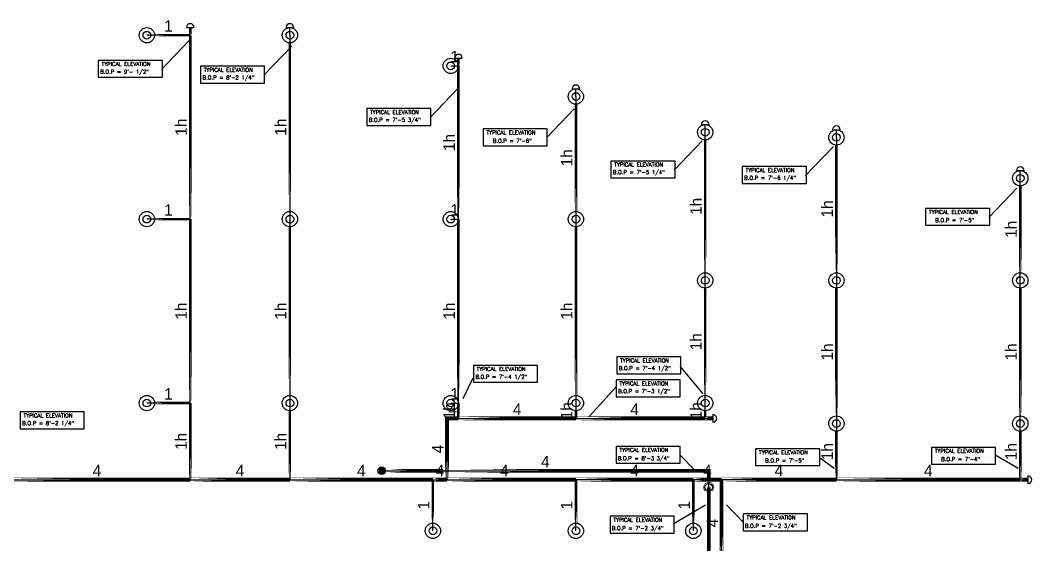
# Model space of a CAD drawing. Header units: inches. Extents: x -3384 to 3968, y -54 to 1448.
# Drawn here: x -831 to -39, y 526 to 937 of the extents above; entities that cross this region are included whole.
import ezdxf
from ezdxf.enums import TextEntityAlignment as Align

# ---------------------------------------------------------------- set-up
doc = ezdxf.new("R2010")
doc.units = ezdxf.units.IN
doc.header["$MEASUREMENT"] = 0
for name, color, linetype in [('conflict', 1, 'Continuous'), ('Coordination', 1, 'Continuous'), ('HEADUP', 1, 'Continuous'), ('PIPEBL', 1, 'Continuous'), ('pipemn', 1, 'Continuous'), ('PIPESPC', 1, 'Continuous'), ('spk-cap', 1, 'Continuous'), ('spk-pipedrop', 1, 'Continuous'), ('spk-piperise', 1, 'Continuous'), ('TIDYPIPE', 1, 'Continuous')]:
    doc.layers.add(name, color=color, linetype=linetype)
doc.styles.add('PIPE', font='PIPE.SHX')
doc.styles.add('ROMAND', font='romand', dxfattribs={"width": 0.75, "height": 1.5})

# ---------------------------------------------------------------- blocks, each defined once
blk = doc.blocks.new('SPRIG1')
for radius in [6, 3]:
    blk.add_circle((0, 0), radius)
blk = doc.blocks.new('drop')
blk.add_circle((0, 0), 3)
for points in [[(0.01, 2.97), (-2.53, -1.59), (-2.62, 1.36)], [(0.01, 2.97), (-2.49, -1.59), (2.52, -1.59)], [(2.52, -1.59), (0.01, 2.97), (2.6, 1.47)], [(2.52, -1.59), (-2.53, -1.59), (0.01, -2.98)]]:
    blk.add_solid(points)
blk = doc.blocks.new('CAP')
blk.add_line((0, 3), (0, -3))
blk.add_arc((0, 0), 3, 270, 90)
blk = doc.blocks.new('PIPESPC')
at = {"layer": 'PIPESPC', "style": 'PIPE', "width": 0.9}
blk.add_attdef('SIZE', text='', height=9, dxfattribs=at).set_placement((0, 4.02), align=Align.CENTER)
at = {"layer": 'PIPESPC', "style": 'PIPE', "flags": 1}
blk.add_attdef('SCHED', (25.3, 3.89), '', height=9, dxfattribs=at)
blk = doc.blocks.new('rise')
blk.add_circle((0, 0), 3)
blk = doc.blocks.new('TIDYRUN')
at = {"const_width": 0.5}
blk.add_lwpolyline([(-2.83, 2.83, -2.414214), (-2.83, -2.83, -1.737895)], format="xyb", dxfattribs=at)

msp = doc.modelspace()

# ---------------------------------------------------------------- linework, layer by layer
at = {"layer": 'conflict'}
for p, q in [((-484.21, 641.01), (-476.4, 657.21)), ((-385.43, 627.07), (-364.64, 649.82)), ((-302.03, 583.97), (-314.99, 597.18)), ((-193.79, 586.16), (-205.37, 594.79)), ((-49.57, 586.16), (-67.04, 596.26)), ((-294.55, 557.52), (-319.74, 542.46)), ((-278.12, 557.81), (-264.51, 543.7))]:
    msp.add_line(p, q, dxfattribs=at)
for points in [[(-770, 892.39), (-719.82, 892.39), (-719.82, 905.55), (-770, 905.55)], [(-689.94, 887.85), (-639.76, 887.85), (-639.76, 901.01), (-689.94, 901.01)], [(-559.73, 854.7), (-509.55, 854.7), (-509.55, 867.87), (-559.73, 867.87)], [(-468.59, 838.84), (-418.41, 838.84), (-418.41, 852), (-468.59, 852)], [(-368.54, 813.69), (-318.37, 813.69), (-318.37, 826.86), (-368.54, 826.86)], [(-265.71, 809.29), (-215.54, 809.29), (-215.54, 822.45), (-265.71, 822.45)], [(-122.11, 776.56), (-71.94, 776.56), (-71.94, 789.72), (-122.11, 789.72)], [(-363.95, 660.26), (-313.78, 660.26), (-313.78, 673.43), (-363.95, 673.43)], [(-476.3, 653.62), (-426.12, 653.62), (-426.12, 666.79), (-476.3, 666.79)], [(-364.5, 642.27), (-314.33, 642.27), (-314.33, 655.44), (-364.5, 655.44)], [(-831.15, 617.25), (-780.97, 617.25), (-780.97, 630.42), (-831.15, 630.42)], [(-364.46, 590.27), (-314.28, 590.27), (-314.28, 603.43), (-364.46, 603.43)], [(-117.48, 589.51), (-67.3, 589.51), (-67.3, 602.67), (-117.48, 602.67)], [(-255.27, 588.38), (-205.09, 588.38), (-205.09, 601.54), (-255.27, 601.54)], [(-369.21, 535.55), (-319.04, 535.55), (-319.04, 548.72), (-369.21, 548.72)], [(-264.88, 537.42), (-214.7, 537.42), (-214.7, 550.59), (-264.88, 550.59)]]:
    msp.add_lwpolyline(points, close=True, dxfattribs=at)
at = {"layer": 'Coordination'}
for p, q in [((-698.64, 921.34), (-720.39, 898.51)), ((-618.58, 916.8), (-640.33, 893.97)), ((-488.37, 883.66), (-510.12, 860.82)), ((-397.23, 867.79), (-418.98, 844.96)), ((-297.19, 842.65), (-318.93, 819.81)), ((-194.36, 838.24), (-216.11, 815.41)), ((-50.76, 805.51), (-72.51, 782.68)), ((-296.28, 644.54), (-314.35, 666.38))]:
    msp.add_line(p, q, dxfattribs=at)
at = {"layer": 'PIPEBL', "color": 1}
for p, q in [((-698, 925.35), (-698, 931.35)), ((-620, 925.35), (-620, 931.35)), ((-698, 925.35), (-732, 925.35)), ((-698, 781.35), (-698, 925.35)), ((-620, 925.35), (-620, 781.35)), ((-488, 901.35), (-488, 907.35)), ((-494, 901.35), (-488, 901.35)), ((-488, 781.35), (-488, 901.35)), ((-396, 877.35), (-396, 883.35)), ((-396, 877.35), (-396, 781.35)), ((-294.75, 849.35), (-294.75, 855.35)), ((-294.75, 733.35), (-294.75, 849.35)), ((-192, 845.35), (-192, 851.35)), ((-192, 845.35), (-192, 733.35)), ((-48, 813.35), (-48, 819.35)), ((-48, 733.35), (-48, 813.35)), ((-698, 781.35), (-732, 781.35)), ((-698, 637.35), (-698, 781.35)), ((-620, 781.35), (-620, 637.35)), ((-494, 781.35), (-488, 781.35)), ((-488, 637.35), (-488, 781.35)), ((-396, 781.35), (-396, 637.35)), ((-294.75, 637.35), (-294.75, 733.35)), ((-192, 733.35), (-192, 621.35)), ((-48, 621.35), (-48, 733.35)), ((-698, 637.35), (-732, 637.35)), ((-698, 577.35), (-698, 637.35)), ((-620, 637.35), (-620, 577.35)), ((-494, 637.35), (-488, 637.35)), ((-488, 625.35), (-488, 637.35)), ((-396, 637.35), (-396, 625.35)), ((-294.75, 625.35), (-294.75, 637.35)), ((-192, 621.35), (-192, 577.35)), ((-48, 577.35), (-48, 621.35)), ((-508, 537.35), (-508, 577.35)), ((-396, 537.35), (-396, 577.35)), ((-304, 537.35), (-304, 577.35))]:
    msp.add_line(p, q, dxfattribs=at)
at = {"layer": 'pipemn', "color": 1}
for p, q in [((-496.92, 577.35), (-496.92, 625.35)), ((-496.92, 625.35), (-488, 625.35)), ((-488, 625.35), (-396, 625.35)), ((-396, 625.35), (-294.75, 625.35)), ((-294.75, 625.35), (-288.75, 625.35)), ((-548, 584.35), (-291.94, 584.35)), ((-291.94, 571.3), (-291.94, 584.35)), ((-844, 577.35), (-698, 577.35)), ((-698, 577.35), (-620, 577.35)), ((-620, 577.35), (-508, 577.35)), ((-508, 577.35), (-496.92, 577.35)), ((-496.92, 577.35), (-396, 577.35)), ((-304, 577.35), (-396, 577.35)), ((-281.94, 577.35), (-304, 577.35)), ((-291.94, 253.39), (-291.94, 571.3)), ((-192, 577.35), (-281.94, 577.35)), ((-281.94, 509.35), (-281.94, 577.35)), ((-192, 577.35), (-48, 577.35)), ((-48, 577.35), (-42, 577.35))]:
    msp.add_line(p, q, dxfattribs=at)
at = {"layer": 'TIDYPIPE', "color": 1}
for points, const_width in [([(-698, 925.35), (-698, 931.35)], 2), ([(-726, 925.35), (-698, 925.35)], 2), ([(-698, 781.35), (-698, 925.35)], 2), ([(-620, 787.35), (-620, 919.35)], 2), ([(-488, 901.35), (-488, 907.35)], 2), ([(-488, 781.35), (-488, 901.35)], 2), ([(-396, 787.35), (-396, 871.35)], 2), ([(-294.75, 739.35), (-294.75, 843.35)], 2), ([(-192, 739.35), (-192, 839.35)], 2), ([(-48, 739.35), (-48, 807.35)], 2), ([(-726, 781.35), (-698, 781.35)], 2), ([(-698, 637.35), (-698, 781.35)], 2), ([(-620, 643.35), (-620, 775.35)], 2), ([(-488, 637.35), (-488, 781.35)], 2), ([(-396, 643.35), (-396, 775.35)], 2), ([(-294.75, 643.35), (-294.75, 727.35)], 2), ([(-192, 627.35), (-192, 727.35)], 2), ([(-48, 627.35), (-48, 727.35)], 2), ([(-726, 637.35), (-698, 637.35)], 2), ([(-698, 577.35), (-698, 637.35)], 2), ([(-488, 625.35), (-488, 637.35)], 2), ([(-620, 577.35), (-620, 631.35)], 2), ([(-498.42, 625.35), (-488, 625.35)], 3), ([(-496.92, 577.35), (-496.92, 626.85)], 3), ([(-488, 625.35), (-396, 625.35)], 3), ([(-396, 625.35), (-294.75, 625.35)], 3), ([(-396, 625.35), (-396, 631.35)], 2), ([(-294.75, 625.35), (-288.75, 625.35)], 3), ([(-294.75, 625.35), (-294.75, 631.35)], 2), ([(-192, 577.35), (-192, 615.35)], 2), ([(-48, 577.35), (-48, 615.35)], 2), ([(-291.94, 575.8), (-291.94, 585.85)], 3), ([(-844, 577.35), (-698, 577.35)], 3), ([(-698, 577.35), (-620, 577.35)], 3), ([(-620, 577.35), (-508, 577.35)], 3), ([(-543.5, 584.35), (-499.92, 584.35)], 3), ([(-508, 577.35), (-496.92, 577.35)], 3), ([(-508, 543.35), (-508, 577.35)], 2), ([(-496.92, 577.35), (-396, 577.35)], 3), ([(-493.92, 584.35), (-290.44, 584.35)], 3), ([(-396, 577.35), (-304, 577.35)], 3), ([(-396, 543.35), (-396, 577.35)], 2), ([(-304, 577.35), (-281.94, 577.35)], 3), ([(-304, 543.35), (-304, 577.35)], 2), ([(-281.94, 509.35), (-281.94, 577.35)], 3), ([(-281.94, 577.35), (-192, 577.35)], 3), ([(-192, 577.35), (-48, 577.35)], 3), ([(-48, 577.35), (-42, 577.35)], 3), ([(-291.94, 251.89), (-291.94, 571.3)], 3)]:
    msp.add_lwpolyline(points, close=True, dxfattribs=dict(at, const_width=const_width))

# ---------------------------------------------------------------- block references
at = {"layer": 'HEADUP'}
for p in [(-732, 925.35), (-620, 925.35), (-494, 901.35), (-396, 877.35), (-294.75, 849.35), (-192, 845.35), (-48, 813.35), (-732, 781.35), (-620, 781.35), (-494, 781.35), (-396, 781.35), (-294.75, 733.35), (-192, 733.35), (-48, 733.35), (-732, 637.35), (-620, 637.35), (-494, 637.35), (-396, 637.35), (-294.75, 637.35), (-192, 621.35), (-48, 621.35), (-508, 537.35), (-396, 537.35), (-304, 537.35)]:
    msp.add_blockref('SPRIG1', p, dxfattribs=at)
at = {"layer": 'PIPESPC'}
ref = msp.add_blockref('PIPESPC', (-715, 925.35), dxfattribs=at)
ref.add_attrib('SIZE', '1', dxfattribs={"color": 0, "height": 9, "style": 'PIPE'}).set_placement((-715, 925.35), align=Align.BOTTOM_CENTER)
ref = msp.add_blockref('PIPESPC', (-491, 901.35), dxfattribs=at)
ref.add_attrib('SIZE', '1', dxfattribs={"color": 0, "height": 9, "style": 'PIPE'}).set_placement((-491, 901.35), align=Align.BOTTOM_CENTER)
ref = msp.add_blockref('PIPESPC', (-698, 853.35), dxfattribs=dict(at, rotation=90))
ref.add_attrib('SIZE', '1h', dxfattribs={"color": 0, "height": 9, "rotation": 90, "style": 'PIPE'}).set_placement((-698, 853.35), align=Align.BOTTOM_CENTER)
ref = msp.add_blockref('PIPESPC', (-620, 853.35), dxfattribs=dict(at, rotation=90))
ref.add_attrib('SIZE', '1h', dxfattribs={"color": 0, "height": 9, "rotation": 90, "style": 'PIPE'}).set_placement((-620, 853.35), align=Align.BOTTOM_CENTER)
ref = msp.add_blockref('PIPESPC', (-488, 841.35), dxfattribs=dict(at, rotation=90))
ref.add_attrib('SIZE', '1h', dxfattribs={"color": 0, "height": 9, "rotation": 90, "style": 'PIPE'}).set_placement((-488, 841.35), align=Align.BOTTOM_CENTER)
ref = msp.add_blockref('PIPESPC', (-396, 829.35), dxfattribs=dict(at, rotation=90))
ref.add_attrib('SIZE', '1h', dxfattribs={"color": 0, "height": 9, "rotation": 90, "style": 'PIPE'}).set_placement((-396, 829.35), align=Align.BOTTOM_CENTER)
ref = msp.add_blockref('PIPESPC', (-715, 781.35), dxfattribs=at)
ref.add_attrib('SIZE', '1', dxfattribs={"color": 0, "height": 9, "style": 'PIPE'}).set_placement((-715, 781.35), align=Align.BOTTOM_CENTER)
ref = msp.add_blockref('PIPESPC', (-491, 781.35), dxfattribs=at)
ref.add_attrib('SIZE', '1', dxfattribs={"color": 0, "height": 9, "style": 'PIPE'}).set_placement((-491, 781.35), align=Align.BOTTOM_CENTER)
ref = msp.add_blockref('PIPESPC', (-294.75, 791.35), dxfattribs=dict(at, rotation=90))
ref.add_attrib('SIZE', '1h', dxfattribs={"color": 0, "height": 9, "rotation": 90, "style": 'PIPE'}).set_placement((-294.75, 791.35), align=Align.BOTTOM_CENTER)
ref = msp.add_blockref('PIPESPC', (-192, 789.35), dxfattribs=dict(at, rotation=90))
ref.add_attrib('SIZE', '1h', dxfattribs={"color": 0, "height": 9, "rotation": 90, "style": 'PIPE'}).set_placement((-192, 789.35), align=Align.BOTTOM_CENTER)
ref = msp.add_blockref('PIPESPC', (-48, 773.35), dxfattribs=dict(at, rotation=90))
ref.add_attrib('SIZE', '1h', dxfattribs={"color": 0, "height": 9, "rotation": 90, "style": 'PIPE'}).set_placement((-48, 773.35), align=Align.BOTTOM_CENTER)
ref = msp.add_blockref('PIPESPC', (-698, 709.35), dxfattribs=dict(at, rotation=90))
ref.add_attrib('SIZE', '1h', dxfattribs={"color": 0, "height": 9, "rotation": 90, "style": 'PIPE'}).set_placement((-698, 709.35), align=Align.BOTTOM_CENTER)
ref = msp.add_blockref('PIPESPC', (-620, 709.35), dxfattribs=dict(at, rotation=90))
ref.add_attrib('SIZE', '1h', dxfattribs={"color": 0, "height": 9, "rotation": 90, "style": 'PIPE'}).set_placement((-620, 709.35), align=Align.BOTTOM_CENTER)
ref = msp.add_blockref('PIPESPC', (-488, 709.35), dxfattribs=dict(at, rotation=90))
ref.add_attrib('SIZE', '1h', dxfattribs={"color": 0, "height": 9, "rotation": 90, "style": 'PIPE'}).set_placement((-488, 709.35), align=Align.BOTTOM_CENTER)
ref = msp.add_blockref('PIPESPC', (-396, 709.35), dxfattribs=dict(at, rotation=90))
ref.add_attrib('SIZE', '1h', dxfattribs={"color": 0, "height": 9, "rotation": 90, "style": 'PIPE'}).set_placement((-396, 709.35), align=Align.BOTTOM_CENTER)
ref = msp.add_blockref('PIPESPC', (-294.75, 685.35), dxfattribs=dict(at, rotation=90))
ref.add_attrib('SIZE', '1h', dxfattribs={"color": 0, "height": 9, "rotation": 90, "style": 'PIPE'}).set_placement((-294.75, 685.35), align=Align.BOTTOM_CENTER)
ref = msp.add_blockref('PIPESPC', (-192, 677.35), dxfattribs=dict(at, rotation=90))
ref.add_attrib('SIZE', '1h', dxfattribs={"color": 0, "height": 9, "rotation": 90, "style": 'PIPE'}).set_placement((-192, 677.35), align=Align.BOTTOM_CENTER)
ref = msp.add_blockref('PIPESPC', (-48, 677.35), dxfattribs=dict(at, rotation=90))
ref.add_attrib('SIZE', '1h', dxfattribs={"color": 0, "height": 9, "rotation": 90, "style": 'PIPE'}).set_placement((-48, 677.35), align=Align.BOTTOM_CENTER)
ref = msp.add_blockref('PIPESPC', (-715, 637.35), dxfattribs=at)
ref.add_attrib('SIZE', '1', dxfattribs={"color": 0, "height": 9, "style": 'PIPE'}).set_placement((-715, 637.35), align=Align.BOTTOM_CENTER)
ref = msp.add_blockref('PIPESPC', (-491, 637.35), dxfattribs=at)
ref.add_attrib('SIZE', '1', dxfattribs={"color": 0, "height": 9, "style": 'PIPE'}).set_placement((-491, 637.35), align=Align.BOTTOM_CENTER)
ref = msp.add_blockref('PIPESPC', (-488, 631.35), dxfattribs=dict(at, rotation=90))
ref.add_attrib('SIZE', '1h', dxfattribs={"color": 0, "height": 9, "rotation": 90, "style": 'PIPE'}).set_placement((-488, 631.35), align=Align.BOTTOM_CENTER)
ref = msp.add_blockref('PIPESPC', (-492.46, 625.35), dxfattribs=at)
ref.add_attrib('SIZE', '4', dxfattribs={"color": 0, "height": 9, "style": 'PIPE'}).set_placement((-492.46, 625.35), align=Align.BOTTOM_CENTER)
ref = msp.add_blockref('PIPESPC', (-442, 625.35), dxfattribs=at)
ref.add_attrib('SIZE', '4', dxfattribs={"color": 0, "height": 9, "style": 'PIPE'}).set_placement((-442, 625.35), align=Align.BOTTOM_CENTER)
ref = msp.add_blockref('PIPESPC', (-396, 631.35), dxfattribs=dict(at, rotation=90))
ref.add_attrib('SIZE', '1h', dxfattribs={"color": 0, "height": 9, "rotation": 90, "style": 'PIPE'}).set_placement((-396, 631.35), align=Align.BOTTOM_CENTER)
ref = msp.add_blockref('PIPESPC', (-350, 625.35), dxfattribs=at)
ref.add_attrib('SIZE', '4', dxfattribs={"color": 0, "height": 9, "style": 'PIPE'}).set_placement((-350, 625.35), align=Align.BOTTOM_CENTER)
ref = msp.add_blockref('PIPESPC', (-294.75, 631.35), dxfattribs=dict(at, rotation=90))
ref.add_attrib('SIZE', '1h', dxfattribs={"color": 0, "height": 9, "rotation": 90, "style": 'PIPE'}).set_placement((-294.75, 631.35), align=Align.BOTTOM_CENTER)
ref = msp.add_blockref('PIPESPC', (-698, 607.35), dxfattribs=dict(at, rotation=90))
ref.add_attrib('SIZE', '1h', dxfattribs={"color": 0, "height": 9, "rotation": 90, "style": 'PIPE'}).set_placement((-698, 607.35), align=Align.BOTTOM_CENTER)
ref = msp.add_blockref('PIPESPC', (-620, 607.35), dxfattribs=dict(at, rotation=90))
ref.add_attrib('SIZE', '1h', dxfattribs={"color": 0, "height": 9, "rotation": 90, "style": 'PIPE'}).set_placement((-620, 607.35), align=Align.BOTTOM_CENTER)
ref = msp.add_blockref('PIPESPC', (-496.92, 601.35), dxfattribs=dict(at, rotation=90))
ref.add_attrib('SIZE', '4', dxfattribs={"color": 0, "height": 9, "rotation": 90, "style": 'PIPE'}).set_placement((-496.92, 601.35), align=Align.BOTTOM_CENTER)
ref = msp.add_blockref('PIPESPC', (-192, 599.35), dxfattribs=dict(at, rotation=90))
ref.add_attrib('SIZE', '1h', dxfattribs={"color": 0, "height": 9, "rotation": 90, "style": 'PIPE'}).set_placement((-192, 599.35), align=Align.BOTTOM_CENTER)
ref = msp.add_blockref('PIPESPC', (-48, 599.35), dxfattribs=dict(at, rotation=90))
ref.add_attrib('SIZE', '1h', dxfattribs={"color": 0, "height": 9, "rotation": 90, "style": 'PIPE'}).set_placement((-48, 599.35), align=Align.BOTTOM_CENTER)
ref = msp.add_blockref('PIPESPC', (-419.97, 584.35), dxfattribs=at)
ref.add_attrib('SIZE', '4', dxfattribs={"color": 0, "height": 9, "style": 'PIPE'}).set_placement((-419.97, 584.35), align=Align.BOTTOM_CENTER)
ref = msp.add_blockref('PIPESPC', (-771, 577.35), dxfattribs=at)
ref.add_attrib('SIZE', '4', dxfattribs={"color": 0, "height": 9, "style": 'PIPE'}).set_placement((-771, 577.35), align=Align.BOTTOM_CENTER)
ref = msp.add_blockref('PIPESPC', (-659, 577.35), dxfattribs=at)
ref.add_attrib('SIZE', '4', dxfattribs={"color": 0, "height": 9, "style": 'PIPE'}).set_placement((-659, 577.35), align=Align.BOTTOM_CENTER)
ref = msp.add_blockref('PIPESPC', (-564, 577.35), dxfattribs=at)
ref.add_attrib('SIZE', '4', dxfattribs={"color": 0, "height": 9, "style": 'PIPE'}).set_placement((-564, 577.35), align=Align.BOTTOM_CENTER)
ref = msp.add_blockref('PIPESPC', (-502.46, 577.35), dxfattribs=at)
ref.add_attrib('SIZE', '4', dxfattribs={"color": 0, "height": 9, "style": 'PIPE'}).set_placement((-502.46, 577.35), align=Align.BOTTOM_CENTER)
ref = msp.add_blockref('PIPESPC', (-452, 577.35), dxfattribs=at)
ref.add_attrib('SIZE', '4', dxfattribs={"color": 0, "height": 9, "style": 'PIPE'}).set_placement((-452, 577.35), align=Align.BOTTOM_CENTER)
ref = msp.add_blockref('PIPESPC', (-350, 577.35), dxfattribs=at)
ref.add_attrib('SIZE', '4', dxfattribs={"color": 0, "height": 9, "style": 'PIPE'}).set_placement((-350, 577.35), align=Align.BOTTOM_CENTER)
ref = msp.add_blockref('PIPESPC', (-292.97, 577.35), dxfattribs=at)
ref.add_attrib('SIZE', '4', dxfattribs={"color": 0, "height": 9, "style": 'PIPE'}).set_placement((-292.97, 577.35), align=Align.BOTTOM_CENTER)
ref = msp.add_blockref('PIPESPC', (-236.97, 577.35), dxfattribs=at)
ref.add_attrib('SIZE', '4', dxfattribs={"color": 0, "height": 9, "style": 'PIPE'}).set_placement((-236.97, 577.35), align=Align.BOTTOM_CENTER)
ref = msp.add_blockref('PIPESPC', (-120, 577.35), dxfattribs=at)
ref.add_attrib('SIZE', '4', dxfattribs={"color": 0, "height": 9, "style": 'PIPE'}).set_placement((-120, 577.35), align=Align.BOTTOM_CENTER)
ref = msp.add_blockref('PIPESPC', (-508, 557.35), dxfattribs=dict(at, rotation=90))
ref.add_attrib('SIZE', '1', dxfattribs={"color": 0, "height": 9, "rotation": 90, "style": 'PIPE'}).set_placement((-508, 557.35), align=Align.BOTTOM_CENTER)
ref = msp.add_blockref('PIPESPC', (-396, 557.35), dxfattribs=dict(at, rotation=90))
ref.add_attrib('SIZE', '1', dxfattribs={"color": 0, "height": 9, "rotation": 90, "style": 'PIPE'}).set_placement((-396, 557.35), align=Align.BOTTOM_CENTER)
ref = msp.add_blockref('PIPESPC', (-304, 557.35), dxfattribs=dict(at, rotation=90))
ref.add_attrib('SIZE', '1', dxfattribs={"color": 0, "height": 9, "rotation": 90, "style": 'PIPE'}).set_placement((-304, 557.35), align=Align.BOTTOM_CENTER)
ref = msp.add_blockref('PIPESPC', (-281.94, 543.35), dxfattribs=dict(at, rotation=90))
ref.add_attrib('SIZE', '4', dxfattribs={"color": 0, "height": 9, "rotation": 90, "style": 'PIPE'}).set_placement((-281.94, 543.35), align=Align.BOTTOM_CENTER)
at = {"layer": 'spk-cap', "rotation": 90.00000000002773}
for p in [(-698, 931.35), (-620, 931.35), (-488, 907.35), (-396, 883.35), (-294.75, 855.35), (-192, 851.35), (-48, 819.35)]:
    msp.add_blockref('CAP', p, dxfattribs=at)
at = {"layer": 'spk-cap'}
for p in [(-288.75, 625.35), (-42, 577.35)]:
    msp.add_blockref('CAP', p, dxfattribs=at)
at = {"layer": 'spk-pipedrop', "rotation": 180.0000000000556}
msp.add_blockref('drop', (-548, 584.35), dxfattribs=at)
at = {"layer": 'spk-piperise', "rotation": 90.00000000002773}
msp.add_blockref('rise', (-291.94, 571.3), dxfattribs=at)
at = {"layer": 'TIDYPIPE', "rotation": 90}
msp.add_blockref('TIDYRUN', (-291.94, 571.3), dxfattribs=at)

# ---------------------------------------------------------------- texts
at = {"layer": 'conflict', "style": 'ROMAND'}
for p in [(-767.43, 901.27), (-687.37, 896.73), (-557.16, 863.59), (-466.02, 847.72), (-365.98, 822.58), (-263.15, 818.17), (-119.55, 785.44), (-473.73, 662.51), (-361.39, 669.15), (-361.93, 651.16), (-828.58, 626.14), (-361.89, 599.15), (-252.7, 597.26), (-114.91, 598.39), (-366.65, 544.44), (-262.31, 546.31)]:
    msp.add_text('TYPICAL ELEVATION', height=3.0375, dxfattribs=at).set_placement(p)
at = {"layer": 'Coordination', "style": 'ROMAND'}
for s, p in [('B.O.P = 9\'- 1/2"', (-768.44, 895.23)), ('B.O.P = 8\'-2 1/4"', (-688.38, 890.69)), ('B.O.P = 7\'-5 3/4"', (-558.17, 857.55)), ('B.O.P = 7\'-6"', (-461.03, 841.11)), ('B.O.P = 7\'-5 1/4"', (-366.98, 816.54)), ('B.O.P = 7\'-6 1/4"', (-264.15, 812.13)), ('B.O.P = 7\'-5"', (-114.53, 779.04)), ('B.O.P = 7\'-4 1/2"', (-362.4, 663.11)), ('B.O.P = 7\'-4 1/2"', (-474.74, 656.46)), ('B.O.P = 7\'-3 1/2"', (-362.94, 645.12)), ('B.O.P = 8\'-2 1/4"', (-829.59, 620.1)), ('B.O.P = 8\'-3 3/4"', (-363.21, 592.62)), ('B.O.P = 7\'-4"', (-109.9, 591.99)), ('B.O.P = 7\'-5"', (-247.69, 590.86)), ('B.O.P = 7\'-2 3/4"', (-367.96, 537.91)), ('B.O.P = 7\'-2 3/4"', (-263.63, 539.78))]:
    msp.add_text(s, height=3.0375, dxfattribs=at).set_placement(p)

doc.saveas('drawing.dxf')
